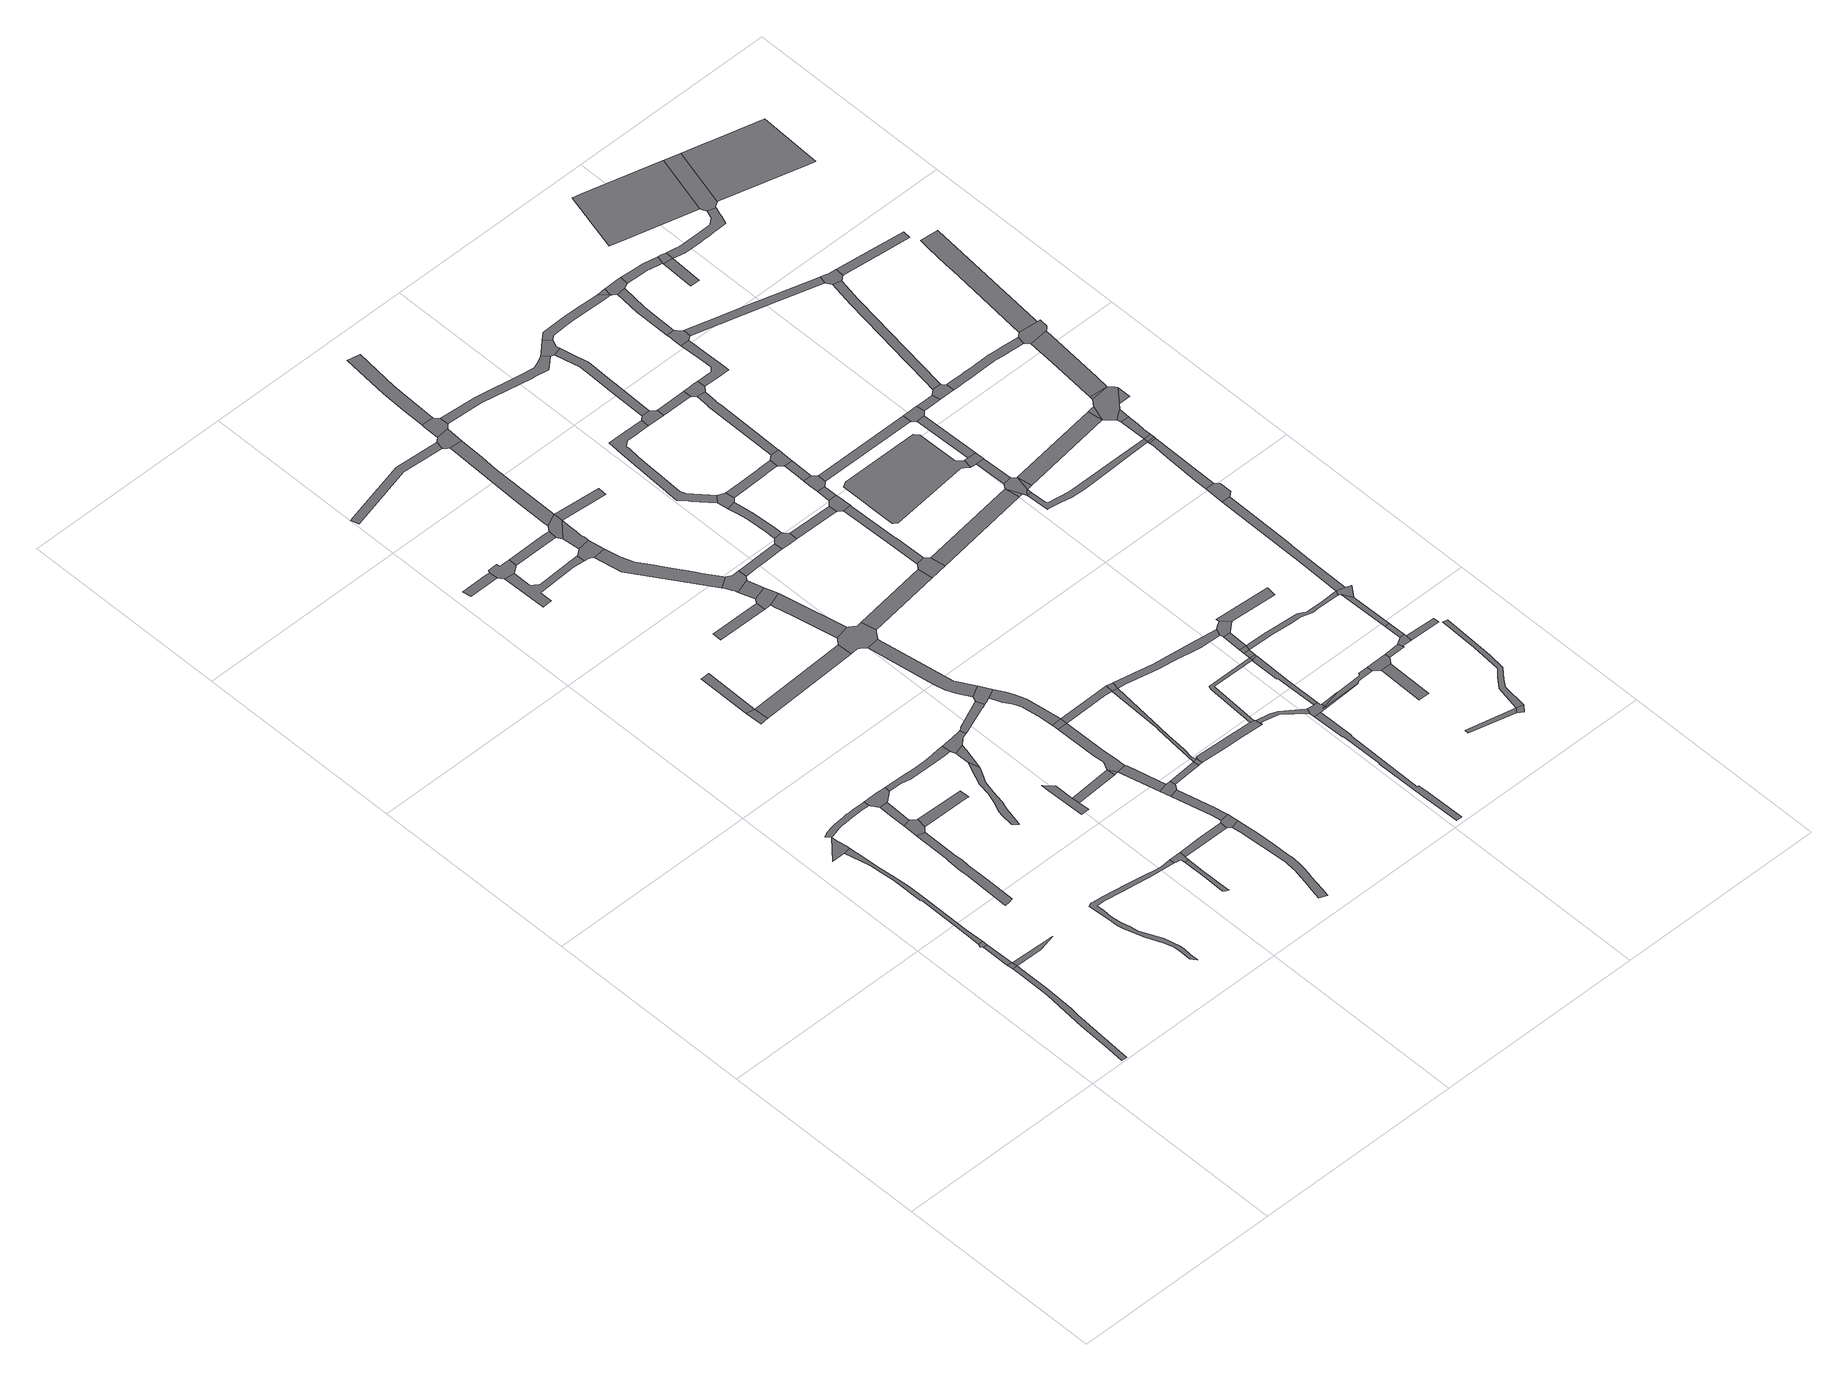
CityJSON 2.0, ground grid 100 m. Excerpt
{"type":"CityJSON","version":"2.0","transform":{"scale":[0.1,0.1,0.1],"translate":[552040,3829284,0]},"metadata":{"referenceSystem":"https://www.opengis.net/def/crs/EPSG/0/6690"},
"CityObjects":{
"road1":{"type":"Road","attributes":{"RoadStructureAttribute.sectionType":"1"},"geometry":[{"type":"MultiSurface","lod":"1","boundaries":[[[0,1,2,3,4,5,6,7,8,9,10,11,12,13]]]}]},
"road2":{"type":"Road","geometry":[{"type":"MultiSurface","lod":"1","boundaries":[[[14,6,5,15]]]}]},
"road3":{"type":"Road","attributes":{"RoadStructureAttribute.sectionType":"1"},"geometry":[{"type":"MultiSurface","lod":"1","boundaries":[[[16,17,18,14,15]]]}]},
"road4":{"type":"Road","geometry":[{"type":"MultiSurface","lod":"1","boundaries":[[[19,20,21,17,16]]]}]},
"road5":{"type":"Road","geometry":[{"type":"MultiSurface","lod":"1","boundaries":[[[22,23,24,15,5]]]}]},
"road6":{"type":"Road","attributes":{"RoadStructureAttribute.sectionType":"1"},"geometry":[{"type":"MultiSurface","lod":"1","boundaries":[[[25,26,27,28,29,30,31,32,33,34,35,36,37,38,39,40,41,20,19]]]}]},
"road7":{"type":"Road","geometry":[{"type":"MultiSurface","lod":"1","boundaries":[[[42,43,44,45,46,33,32]]]}]},
"road8":{"type":"Road","attributes":{"RoadStructureAttribute.sectionType":"1"},"geometry":[{"type":"MultiSurface","lod":"1","boundaries":[[[47,48,49,50,51,52,53,54,55,56,57,58,59,60,61,62,63,64,44,65,66,67,68,69,70,71,72,73,74,75,76,77]]]}]},
"road9":{"type":"Road","attributes":{"RoadStructureAttribute.sectionType":"1"},"geometry":[{"type":"MultiSurface","lod":"1","boundaries":[[[78,79,80,81,82,83,84,85,86,87,88,89,90,91]]]}]},
"road10":{"type":"Road","geometry":[{"type":"MultiSurface","lod":"1","boundaries":[[[92,93,94,95,96,78,91,97,98,99,100]]]}]},
"road11":{"type":"Road","attributes":{"RoadStructureAttribute.sectionType":"1"},"geometry":[{"type":"MultiSurface","lod":"1","boundaries":[[[101,102,103,95,94]]]}]},
"road12":{"type":"Road","geometry":[{"type":"MultiSurface","lod":"1","boundaries":[[[104,105,77,76,106,107,102,101,108,109,110]]]}]},
"road13":{"type":"Road","attributes":{"RoadStructureAttribute.sectionType":"1"},"geometry":[{"type":"MultiSurface","lod":"1","boundaries":[[[111,112,113,114,115,116,117,118,119,120,121,122,123,124,125,126,127,128,129,130,131,132,133,134,135,136,137,138,139,140,141,142,143,144]]]}]},
"road14":{"type":"Road","attributes":{"RoadStructureAttribute.sectionType":"1"},"geometry":[{"type":"MultiSurface","lod":"1","boundaries":[[[145,146,147,148,100,99]]]}]},
"road15":{"type":"Road","geometry":[{"type":"MultiSurface","lod":"1","boundaries":[[[149,150,151,152]]]}]},
"road16":{"type":"Road","attributes":{"RoadStructureAttribute.sectionType":"1"},"geometry":[{"type":"MultiSurface","lod":"1","boundaries":[[[153,154,155,149,152]]]}]},
"road17":{"type":"Road","attributes":{"RoadStructureAttribute.sectionType":"1"},"geometry":[{"type":"MultiSurface","lod":"1","boundaries":[[[156,157,158,159,160,161,162,163,164,165,166,167,110,109,168,169,170,171,172,173]]]}]},
"road18":{"type":"Road","attributes":{"RoadStructureAttribute.sectionType":"1"},"geometry":[{"type":"MultiSurface","lod":"1","boundaries":[[[174,175,176,177,178]]]}]},
"road19":{"type":"Road","attributes":{"RoadStructureAttribute.sectionType":"1"},"geometry":[{"type":"MultiSurface","lod":"1","boundaries":[[[179,180,181,182,183,184,185,186,187,188,189,190,191,192,193,194,195]]]}]},
"road20":{"type":"Road","geometry":[{"type":"MultiSurface","lod":"1","boundaries":[[[196,197,198,199,200,201,202,203]]]}]},
"road21":{"type":"Road","geometry":[{"type":"MultiSurface","lod":"1","boundaries":[[[204,144,143,205,196,203,206]]]}]},
"road22":{"type":"Road","geometry":[{"type":"MultiSurface","lod":"1","boundaries":[[[207,208,209,210,178,177,211,212,213,214]]]}]},
"road23":{"type":"Road","attributes":{"RoadStructureAttribute.sectionType":"1"},"geometry":[{"type":"MultiSurface","lod":"1","boundaries":[[[215,216,217,218,219,220,221,222,223]]]}]},
"road24":{"type":"Road","attributes":{"RoadStructureAttribute.sectionType":"1"},"geometry":[{"type":"MultiSurface","lod":"1","boundaries":[[[224,225,226,227,179,195]]]}]},
"road25":{"type":"Road","attributes":{"RoadStructureAttribute.sectionType":"1"},"geometry":[{"type":"MultiSurface","lod":"1","boundaries":[[[228,152,151,229]]]}]},
"road26":{"type":"Road","geometry":[{"type":"MultiSurface","lod":"1","boundaries":[[[230,231,173,172,226,225,232,233,234]]]}]},
"road27":{"type":"Road","attributes":{"RoadStructureAttribute.sectionType":"1"},"geometry":[{"type":"MultiSurface","lod":"1","boundaries":[[[211,235,236,237,238,239,240,241,242,243,244,245,246,212]]]}]},
"road28":{"type":"Road","attributes":{"RoadStructureAttribute.sectionType":"1"},"geometry":[{"type":"MultiSurface","lod":"1","boundaries":[[[247,204,206,248,249]]]}]},
"road29":{"type":"Road","attributes":{"RoadStructureAttribute.sectionType":"1"},"geometry":[{"type":"MultiSurface","lod":"1","boundaries":[[[250,223,222,251]]]}]},
"road30":{"type":"Road","attributes":{"function":"3","RoadStructureAttribute.sectionType":"1"},"geometry":[{"type":"MultiSurface","lod":"1","boundaries":[[[252,253,254,255,256,257,258,259,260,261,262,263,264,265,266,267,268,269,270,271,272,273,274]]]}]},
"road31":{"type":"Road","attributes":{"RoadStructureAttribute.sectionType":"1"},"geometry":[{"type":"MultiSurface","lod":"1","boundaries":[[[275,276,277,214,213,278,279]]]}]},
"road32":{"type":"Road","attributes":{"RoadStructureAttribute.sectionType":"1"},"geometry":[{"type":"MultiSurface","lod":"1","boundaries":[[[280,281,282,283,284,285,286,287]]]}]},
"road33":{"type":"Road","attributes":{"RoadStructureAttribute.sectionType":"1"},"geometry":[{"type":"MultiSurface","lod":"1","boundaries":[[[288,289,290,291]]]}]},
"road34":{"type":"Road","attributes":{"RoadStructureAttribute.sectionType":"1"},"geometry":[{"type":"MultiSurface","lod":"1","boundaries":[[[292,293,294,295,230,234,296,297,298,299,300]]]}]},
"road35":{"type":"Road","geometry":[{"type":"MultiSurface","lod":"1","boundaries":[[[301,302,303,249,248,263,262]]]}]},
"road36":{"type":"Road","geometry":[{"type":"MultiSurface","lod":"1","boundaries":[[[250,251,304,305]]]}]},
"road37":{"type":"Road","attributes":{"function":"3","RoadStructureAttribute.sectionType":"1"},"geometry":[{"type":"MultiSurface","lod":"1","boundaries":[[[306,307,308,309,310,303,302]]]}]},
"road38":{"type":"Road","geometry":[{"type":"MultiSurface","lod":"1","boundaries":[[[311,312,313,314,315,316,317,243,242,318,319,320,321]]]}]},
"road39":{"type":"Road","geometry":[{"type":"MultiSurface","lod":"1","boundaries":[[[322,323,324,309,308,325]]]}]},
"road40":{"type":"Road","attributes":{"function":"3","RoadStructureAttribute.sectionType":"1"},"geometry":[{"type":"MultiSurface","lod":"1","boundaries":[[[326,327,305,328,329,324,323]]]}]},
"road41":{"type":"Road","attributes":{"RoadStructureAttribute.sectionType":"1"},"geometry":[{"type":"MultiSurface","lod":"1","boundaries":[[[330,331,332,333,334,335,336,313,312]]]}]},
"road42":{"type":"Road","attributes":{"function":"3","RoadStructureAttribute.sectionType":"1"},"geometry":[{"type":"MultiSurface","lod":"1","boundaries":[[[337,338,339,340,341,342,343,250,305,327]]]}]},
"road43":{"type":"Road","geometry":[{"type":"MultiSurface","lod":"1","boundaries":[[[344,345,279,278,336,335]]]}]},
"road44":{"type":"Road","attributes":{"RoadStructureAttribute.sectionType":"1"},"geometry":[{"type":"MultiSurface","lod":"1","boundaries":[[[346,347,348,349,350,351,352,321,320,353,354,355]]]}]},
"road45":{"type":"Road","geometry":[{"type":"MultiSurface","lod":"1","boundaries":[[[356,357,358,292,300,359,360,361]]]}]},
"road46":{"type":"Road","geometry":[{"type":"MultiSurface","lod":"1","boundaries":[[[362,363,341,340]]]}]},
"road47":{"type":"Road","attributes":{"function":"3","RoadStructureAttribute.sectionType":"1"},"geometry":[{"type":"MultiSurface","lod":"1","boundaries":[[[364,365,366,367,368,369,357,356]]]}]},
"road48":{"type":"Road","attributes":{"function":"3","RoadStructureAttribute.sectionType":"1"},"geometry":[{"type":"MultiSurface","lod":"1","boundaries":[[[370,371,372,373,374,375,376,377,361,360,378,379,380,381,382,383,384,385,386,387,363,362]]]}]},
"road49":{"type":"Road","attributes":{"RoadStructureAttribute.sectionType":"1"},"geometry":[{"type":"MultiSurface","lod":"1","boundaries":[[[388,322,325,389]]]}]},
"road50":{"type":"Road","geometry":[{"type":"MultiSurface","lod":"1","boundaries":[[[390,391,392,393,394,395,228,229,396,397,398,399,366,365,400,401,402,403]]]}]},
"road51":{"type":"Road","attributes":{"RoadStructureAttribute.sectionType":"1"},"geometry":[{"type":"MultiSurface","lod":"1","boundaries":[[[404,405,406,407,408,409,410,411,412,413,393,392]]]}]},
"road52":{"type":"Road","geometry":[{"type":"MultiSurface","lod":"1","boundaries":[[[414,415,416,291,290,407,406]]]}]},
"road53":{"type":"Road","attributes":{"RoadStructureAttribute.sectionType":"1"},"geometry":[{"type":"MultiSurface","lod":"1","boundaries":[[[417,418,416,415]]]}]},
"road54":{"type":"Road","geometry":[{"type":"MultiSurface","lod":"1","boundaries":[[[419,355,354,420,421,422,418,417,423,424]]]}]},
"road55":{"type":"Road","attributes":{"RoadStructureAttribute.sectionType":"1"},"geometry":[{"type":"MultiSurface","lod":"1","boundaries":[[[425,426,427,428,345,344,429,430,431]]]}]},
"road56":{"type":"Road","geometry":[{"type":"MultiSurface","lod":"1","boundaries":[[[432,388,389,433]]]}]},
"road57":{"type":"Road","geometry":[{"type":"MultiSurface","lod":"1","boundaries":[[[434,435,344,335]]]}]},
"road58":{"type":"Road","attributes":{"RoadStructureAttribute.sectionType":"1"},"geometry":[{"type":"MultiSurface","lod":"1","boundaries":[[[362,340,436,437,438,439]]]}]},
"road59":{"type":"Road","geometry":[{"type":"MultiSurface","lod":"1","boundaries":[[[440,441,442,287,286,443,425,431]]]}]},
"road60":{"type":"Road","attributes":{"RoadStructureAttribute.sectionType":"1"},"geometry":[{"type":"MultiSurface","lod":"1","boundaries":[[[438,444,445,446,388,432,447,448,449,450,451]]]}]},
"road61":{"type":"Road","attributes":{"RoadStructureAttribute.sectionType":"1"},"geometry":[{"type":"MultiSurface","lod":"1","boundaries":[[[452,453,454,424,423,455,456,457,458]]]}]},
"road62":{"type":"Road","geometry":[{"type":"MultiSurface","lod":"1","boundaries":[[[459,460,441,440,461,462,463]]]}]},
"road63":{"type":"Road","attributes":{"RoadStructureAttribute.sectionType":"1"},"geometry":[{"type":"MultiSurface","lod":"1","boundaries":[[[464,465,466,432,433,467,468,469,470,471,472]]]}]},
"road64":{"type":"Road","attributes":{"function":"3","RoadStructureAttribute.sectionType":"1"},"geometry":[{"type":"MultiSurface","lod":"1","boundaries":[[[473,403,402,474]]]}]},
"road65":{"type":"Road","geometry":[{"type":"MultiSurface","lod":"1","boundaries":[[[439,438,451,475]]]}]},
"road66":{"type":"Road","attributes":{"RoadStructureAttribute.sectionType":"1"},"geometry":[{"type":"MultiSurface","lod":"1","boundaries":[[[476,477,478,459,463,479,480]]]}]},
"road67":{"type":"Road","geometry":[{"type":"MultiSurface","lod":"1","boundaries":[[[481,482,483,484,452,458,485,486,487]]]}]},
"road68":{"type":"Road","attributes":{"RoadStructureAttribute.sectionType":"1"},"geometry":[{"type":"MultiSurface","lod":"1","boundaries":[[[488,489,490,491,492,493,494,495,496,497,498,499,500,483,482]]]}]},
"road69":{"type":"Road","geometry":[{"type":"MultiSurface","lod":"1","boundaries":[[[501,502,496,495,503,504]]]}]},
"road70":{"type":"Road","attributes":{"RoadStructureAttribute.sectionType":"1"},"geometry":[{"type":"MultiSurface","lod":"1","boundaries":[[[505,506,507,508,509,510,511,512,513,514,515,516,517,518,519]]]}]},
"road71":{"type":"Road","attributes":{"RoadStructureAttribute.sectionType":"1"},"geometry":[{"type":"MultiSurface","lod":"1","boundaries":[[[520,521,522,523,524,525,526,527,528,502,501,529,530,531,532,533,534,535,536,537,538,539]]]}]},
"road72":{"type":"Road","attributes":{"RoadStructureAttribute.sectionType":"1"},"geometry":[{"type":"MultiSurface","lod":"1","boundaries":[[[540,541,542,470,469,543,544,545,546,547]]]}]},
"road73":{"type":"Road","attributes":{"RoadStructureAttribute.sectionType":"1"},"geometry":[{"type":"MultiSurface","lod":"1","boundaries":[[[487,486,548,549]]]}]},
"road74":{"type":"Road","attributes":{"RoadStructureAttribute.sectionType":"1"},"geometry":[{"type":"MultiSurface","lod":"1","boundaries":[[[550,551,552,553,554,462,461,555,556,557,558,559,560,561,562]]]}]},
"road75":{"type":"Road","geometry":[{"type":"MultiSurface","lod":"1","boundaries":[[[563,564,565,566,473,474,567,568]]]}]},
"road76":{"type":"Road","attributes":{"RoadStructureAttribute.sectionType":"1"},"geometry":[{"type":"MultiSurface","lod":"1","boundaries":[[[569,570,571,475,451,572,573,574,575,576,577]]]}]},
"road77":{"type":"Road","attributes":{"RoadStructureAttribute.sectionType":"1"},"geometry":[{"type":"MultiSurface","lod":"1","boundaries":[[[578,579,580,472,471,581,582,583,584]]]}]},
"road78":{"type":"Road","attributes":{"RoadStructureAttribute.sectionType":"1"},"geometry":[{"type":"MultiSurface","lod":"1","boundaries":[[[585,586,587,588,589,590,591,592,564,563]]]}]},
"road79":{"type":"Road","attributes":{"RoadStructureAttribute.sectionType":"1"},"geometry":[{"type":"MultiSurface","lod":"1","boundaries":[[[593,594,595,596,597,504,503,598,599,600]]]}]},
"road80":{"type":"Road","geometry":[{"type":"MultiSurface","lod":"1","boundaries":[[[547,546,511,510,601,602,603,604,605,606,607,608]]]}]},
"road81":{"type":"Road","geometry":[{"type":"MultiSurface","lod":"1","boundaries":[[[604,603,602]]]}]},
"road82":{"type":"Road","geometry":[{"type":"MultiSurface","lod":"1","boundaries":[[[609,610,611,612,613,549,548,614,590,589]]]}]},
"road83":{"type":"Road","attributes":{"RoadStructureAttribute.sectionType":"1"},"geometry":[{"type":"MultiSurface","lod":"1","boundaries":[[[615,616,612,611,617,618]]]}]},
"road84":{"type":"Road","attributes":{"RoadStructureAttribute.sectionType":"1"},"geometry":[{"type":"MultiSurface","lod":"1","boundaries":[[[619,620,583,621,622,623,624,608,607]]]}]},
"road85":{"type":"Road","attributes":{"RoadStructureAttribute.sectionType":"1"},"geometry":[{"type":"MultiSurface","lod":"1","boundaries":[[[625,605,604]]]}]},
"road86":{"type":"Road","geometry":[{"type":"MultiSurface","lod":"1","boundaries":[[[626,539,538,627,628,629,630,631]]]}]},
"road87":{"type":"Road","geometry":[{"type":"MultiSurface","lod":"1","boundaries":[[[632,633,634,615,618,635,636,637,638,639]]]}]},
"road88":{"type":"Road","geometry":[{"type":"MultiSurface","lod":"1","boundaries":[[[602,601,640]]]}]},
"road89":{"type":"Road","attributes":{"RoadStructureAttribute.sectionType":"1"},"geometry":[{"type":"MultiSurface","lod":"1","boundaries":[[[641,642,632,639,643]]]}]},
"road90":{"type":"Road","geometry":[{"type":"MultiSurface","lod":"1","boundaries":[[[584,583,620,644]]]}]},
"road91":{"type":"Road","attributes":{"RoadStructureAttribute.sectionType":"1"},"geometry":[{"type":"MultiSurface","lod":"1","boundaries":[[[645,646,584,644,647]]]}]},
"road92":{"type":"Road","geometry":[{"type":"MultiSurface","lod":"1","boundaries":[[[648,593,600,649,641,643,650,651]]]}]},
"road93":{"type":"Road","geometry":[{"type":"MultiSurface","lod":"1","boundaries":[[[652,645,647,653]]]}]},
"road94":{"type":"Road","attributes":{"RoadStructureAttribute.sectionType":"1"},"geometry":[{"type":"MultiSurface","lod":"1","boundaries":[[[654,655,656,657,658,659,660,661,662,663,664,665,666,667,668,669,670,626,631]]]}]},
"road95":{"type":"Road","attributes":{"RoadStructureAttribute.sectionType":"1"},"geometry":[{"type":"MultiSurface","lod":"1","boundaries":[[[671,652,653,672]]]}]},
"road96":{"type":"Road","attributes":{"RoadStructureAttribute.sectionType":"1"},"geometry":[{"type":"MultiSurface","lod":"1","boundaries":[[[673,674,675,676,677,625,604,602,640,678,679]]]}]},
"road97":{"type":"Road","attributes":{"function":"3","RoadStructureAttribute.sectionType":"1"},"geometry":[{"type":"MultiSurface","lod":"1","boundaries":[[[680,568,567,681]]]}]},
"road98":{"type":"Road","attributes":{"RoadStructureAttribute.sectionType":"1"},"geometry":[{"type":"MultiSurface","lod":"1","boundaries":[[[629,628,682,683]]]}]},
"road99":{"type":"Road","geometry":[{"type":"MultiSurface","lod":"1","boundaries":[[[684,685,686,577,576,687,671,672,688,689,690]]]}]},
"road100":{"type":"Road","geometry":[{"type":"MultiSurface","lod":"1","boundaries":[[[691,692,562,561,662,661,693,694,695]]]}]},
"road101":{"type":"Road","attributes":{"RoadStructureAttribute.sectionType":"1"},"geometry":[{"type":"MultiSurface","lod":"1","boundaries":[[[696,697,698,648,651,699,700,701,702,703,704]]]}]},
"road102":{"type":"Road","geometry":[{"type":"MultiSurface","lod":"1","boundaries":[[[705,706,707,708]]]}]},
"road103":{"type":"Road","geometry":[{"type":"MultiSurface","lod":"1","boundaries":[[[709,710,711,712]]]}]},
"road104":{"type":"Road","geometry":[{"type":"MultiSurface","lod":"1","boundaries":[[[713,714,715,683,682,696,704,716,717,718]]]}]},
"road105":{"type":"Road","attributes":{"RoadStructureAttribute.sectionType":"1"},"geometry":[{"type":"MultiSurface","lod":"1","boundaries":[[[719,720,721,722,723,724,725,726,727,728,729,730,731]]]}]},
"road106":{"type":"Road","geometry":[{"type":"MultiSurface","lod":"1","boundaries":[[[732,673,679,709,712,733]]]}]},
"road107":{"type":"Road","attributes":{"RoadStructureAttribute.sectionType":"1"},"geometry":[{"type":"MultiSurface","lod":"1","boundaries":[[[734,735,736,737,738,684,690]]]}]},
"road108":{"type":"Road","attributes":{"RoadStructureAttribute.sectionType":"1"},"geometry":[{"type":"MultiSurface","lod":"1","boundaries":[[[637,636,739,740]]]}]},
"road109":{"type":"Road","attributes":{"RoadStructureAttribute.sectionType":"1"},"geometry":[{"type":"MultiSurface","lod":"1","boundaries":[[[741,742,743,744,745,746,747,653,647,748,749,750,751,752,753,754]]]}]},
"road110":{"type":"Road","geometry":[{"type":"MultiSurface","lod":"1","boundaries":[[[708,707,755,756]]]}]},
"road111":{"type":"Road","attributes":{"RoadStructureAttribute.sectionType":"1"},"geometry":[{"type":"MultiSurface","lod":"1","boundaries":[[[757,758,759,760,691,695,761,762,763,764,765,766,767]]]}]},
"road112":{"type":"Road","attributes":{"RoadStructureAttribute.sectionType":"1"},"geometry":[{"type":"MultiSurface","lod":"1","boundaries":[[[768,732,733,769]]]}]},
"road113":{"type":"Road","attributes":{"RoadStructureAttribute.sectionType":"1"},"geometry":[{"type":"MultiSurface","lod":"1","boundaries":[[[770,771,772,773,774,775,776,777,778,779,780,718,717]]]}]},
"road114":{"type":"Road","attributes":{"function":"3","RoadStructureAttribute.sectionType":"1"},"geometry":[{"type":"MultiSurface","lod":"1","boundaries":[[[680,681,781]]]}]},
"road115":{"type":"Road","attributes":{"RoadStructureAttribute.sectionType":"1"},"geometry":[{"type":"MultiSurface","lod":"1","boundaries":[[[782,783,784]]]}]},
"road116":{"type":"Road","geometry":[{"type":"MultiSurface","lod":"1","boundaries":[[[785,786,680,781,783,782,787]]]}]},
"road117":{"type":"Road","geometry":[{"type":"MultiSurface","lod":"1","boundaries":[[[788,789,768,769,790,791,792]]]}]},
"road118":{"type":"Road","attributes":{"RoadStructureAttribute.sectionType":"1"},"geometry":[{"type":"MultiSurface","lod":"1","boundaries":[[[793,794,786,785,795]]]}]},
"road119":{"type":"Road","attributes":{"function":"3","RoadStructureAttribute.sectionType":"1"},"geometry":[{"type":"MultiSurface","lod":"1","boundaries":[[[787,782,796,797]]]}]},
"road120":{"type":"Road","geometry":[{"type":"MultiSurface","lod":"1","boundaries":[[[731,730,798,793,795,799,800,801]]]}]},
"road121":{"type":"Road","attributes":{"RoadStructureAttribute.sectionType":"1"},"geometry":[{"type":"MultiSurface","lod":"1","boundaries":[[[802,803,789,788]]]}]},
"road122":{"type":"Road","geometry":[{"type":"MultiSurface","lod":"1","boundaries":[[[804,805,806,807,808,809,810,777,776,811,812,813]]]}]},
"road123":{"type":"Road","attributes":{"RoadStructureAttribute.sectionType":"1"},"geometry":[{"type":"MultiSurface","lod":"1","boundaries":[[[814,815,816,817,818,708,756,819,820,821,822,823]]]}]},
"road124":{"type":"Road","attributes":{"RoadStructureAttribute.sectionType":"1"},"geometry":[{"type":"MultiSurface","lod":"1","boundaries":[[[824,825,801,800]]]}]},
"road125":{"type":"Road","attributes":{"RoadStructureAttribute.sectionType":"1"},"geometry":[{"type":"MultiSurface","lod":"1","boundaries":[[[826,803,802,827]]]}]},
"road126":{"type":"Road","attributes":{"RoadStructureAttribute.sectionType":"1"},"geometry":[{"type":"MultiSurface","lod":"1","boundaries":[[[828,829,830,831,832,833,807,806]]]}]},
"road127":{"type":"Road","attributes":{"RoadStructureAttribute.sectionType":"1"},"geometry":[{"type":"MultiSurface","lod":"1","boundaries":[[[834,767,766]]]}]},
"road128":{"type":"Road","attributes":{"RoadStructureAttribute.sectionType":"1"},"geometry":[{"type":"MultiSurface","lod":"1","boundaries":[[[792,791,835,836]]]}]},
"road129":{"type":"Road","geometry":[{"type":"MultiSurface","lod":"1","boundaries":[[[766,765,837,838]]]}]},
"road130":{"type":"Road","geometry":[{"type":"MultiSurface","lod":"1","boundaries":[[[754,753,826,827,839,840]]]}]},
"road131":{"type":"Road","geometry":[{"type":"MultiSurface","lod":"1","boundaries":[[[841,842,740,739,825,824,843,844]]]}]},
"road132":{"type":"Road","geometry":[{"type":"MultiSurface","lod":"1","boundaries":[[[845,846,834,766,838,831,830,847,848]]]}]},
"road133":{"type":"Road","attributes":{"RoadStructureAttribute.sectionType":"1"},"geometry":[{"type":"MultiSurface","lod":"1","boundaries":[[[849,850,851,852,853,784,783,854,855,856,857,858,859,860,861,862,863]]]}]},
"road134":{"type":"Road","attributes":{"RoadStructureAttribute.sectionType":"1"},"geometry":[{"type":"MultiSurface","lod":"1","boundaries":[[[844,843,864,865,866,867]]]}]},
"road135":{"type":"Road","attributes":{"RoadStructureAttribute.sectionType":"1"},"geometry":[{"type":"MultiSurface","lod":"1","boundaries":[[[868,869,870,754,840,871,872,873,874,875]]]}]},
"road136":{"type":"Road","attributes":{"function":"3","RoadStructureAttribute.sectionType":"1"},"geometry":[{"type":"MultiSurface","lod":"1","boundaries":[[[876,787,797,877,878]]]}]},
"road137":{"type":"Road","attributes":{"RoadStructureAttribute.sectionType":"1"},"geometry":[{"type":"MultiSurface","lod":"1","boundaries":[[[879,880,881,848,847,882,883,884,885,886,887,888]]]}]},
"road138":{"type":"Road","geometry":[{"type":"MultiSurface","lod":"1","boundaries":[[[889,890,891,892,867,866,893,894,895,896]]]}]},
"road139":{"type":"Road","attributes":{"RoadStructureAttribute.sectionType":"1"},"geometry":[{"type":"MultiSurface","lod":"1","boundaries":[[[897,898,899,900,813,812,901,902,903,904,905,906,907,908]]]}]},
"road140":{"type":"Road","geometry":[{"type":"MultiSurface","lod":"1","boundaries":[[[909,910,911,912,913]]]}]},
"road141":{"type":"Road","geometry":[{"type":"MultiSurface","lod":"1","boundaries":[[[914,868,875,915,916,917,918]]]}]},
"road142":{"type":"Road","geometry":[{"type":"MultiSurface","lod":"1","boundaries":[[[919,888,887,909,913,920]]]}]},
"road143":{"type":"Road","attributes":{"RoadStructureAttribute.sectionType":"1"},"geometry":[{"type":"MultiSurface","lod":"1","boundaries":[[[921,922,923,924,925,914,918]]]}]},
"road144":{"type":"Road","attributes":{"RoadStructureAttribute.sectionType":"1"},"geometry":[{"type":"MultiSurface","lod":"1","boundaries":[[[926,927,928,929,930,931,889,896,932,933,934,935,936]]]}]},
"road145":{"type":"Road","attributes":{"RoadStructureAttribute.sectionType":"1"},"geometry":[{"type":"MultiSurface","lod":"1","boundaries":[[[862,922,921,937]]]}]},
"road146":{"type":"Road","attributes":{"RoadStructureAttribute.sectionType":"1"}},
"road147":{"type":"Road","geometry":[{"type":"MultiSurface","lod":"1","boundaries":[[[863,862,937,938]]]}]},
"road148":{"type":"Road","attributes":{"function":"3","RoadStructureAttribute.sectionType":"1"},"geometry":[{"type":"MultiSurface","lod":"1","boundaries":[[[939,940,876,878]]]}]},
"road149":{"type":"Road","attributes":{"RoadStructureAttribute.sectionType":"1"},"geometry":[{"type":"MultiSurface","lod":"1","boundaries":[[[941,942,863,938,943,944,945]]]}]},
"road150":{"type":"Road","attributes":{"RoadStructureAttribute.sectionType":"1"},"geometry":[{"type":"MultiSurface","lod":"1","boundaries":[[[946,947,948,949,950,951,952,953,954,955,956,957,958,959,960,961,962,963,964,895,894,965,966,967,968,969,970,971,972,973,974,975,976,977,978,979,980]]]}]},
"road151":{"type":"Road","attributes":{"RoadStructureAttribute.sectionType":"1"},"geometry":[{"type":"MultiSurface","lod":"1","boundaries":[[[981,982,941,945]]]}]},
"road152":{"type":"Road","attributes":{"RoadStructureAttribute.sectionType":"1"},"geometry":[{"type":"MultiSurface","lod":"1","boundaries":[[[983,984,985,986,987,988,989,990,991,992,993,994,995,920,913,996,997,998,999,1000,1001,1002,1003,1004,1005,1006]]]}]},
"road153":{"type":"Road","geometry":[{"type":"MultiSurface","lod":"1","boundaries":[[[1007,1008,1009,1010,1011,939,878,1012,982,981,1013,1014]]]}]},
"road154":{"type":"Road","attributes":{"function":"3","RoadStructureAttribute.sectionType":"1"},"geometry":[{"type":"MultiSurface","lod":"1","boundaries":[[[1015,1016,1017,1018,1019,1020]]]}]},
"road155":{"type":"Road","attributes":{"function":"3","RoadStructureAttribute.sectionType":"1"},"geometry":[{"type":"MultiSurface","lod":"1","boundaries":[[[1021,1010,1009]]]}]},
"road156":{"type":"Road","attributes":{"RoadStructureAttribute.sectionType":"1"},"geometry":[{"type":"MultiSurface","lod":"1","boundaries":[[[1014,1013,1022]]]}]},
"road157":{"type":"Road","geometry":[{"type":"MultiSurface","lod":"1","boundaries":[[[1023,1024,908,907,926,936,1025,1026]]]}]},
"road158":{"type":"Road","attributes":{"function":"3","RoadStructureAttribute.sectionType":"1"},"geometry":[{"type":"MultiSurface","lod":"1","boundaries":[[[1027,1028,1029,1030,1031,1032,1033,1021,1009]]]}]},
"road159":{"type":"Road","geometry":[{"type":"MultiSurface","lod":"1","boundaries":[[[1034,1035,980,979,1029,1028,1036,1037,1038,1039,1040]]]}]},
"road160":{"type":"Road","geometry":[{"type":"MultiSurface","lod":"1","boundaries":[[[1020,1019,1041,983,1006,1042,1043,1044]]]}]},
"road161":{"type":"Road","attributes":{"RoadStructureAttribute.sectionType":"1"},"geometry":[{"type":"MultiSurface","lod":"1","boundaries":[[[1045,1026,1025,1046,1047,1048,1049]]]}]},
"road162":{"type":"Road","attributes":{"function":"3","RoadStructureAttribute.sectionType":"1"},"geometry":[{"type":"MultiSurface","lod":"1","boundaries":[[[1050,1051,1052,1053,1054,1034,1040,1055,1056,1057]]]}]},
"road163":{"type":"Road","attributes":{"function":"3","RoadStructureAttribute.sectionType":"1"},"geometry":[{"type":"MultiSurface","lod":"1","boundaries":[[[1058,1059,1044,1043,1060,1061,1062,1063,1064]]]}]}
},
"vertices":[
[205,123,0],[218,311,0],[223,353,0],[229,503,0],[228,593,0],[230,668,0],[206,667,0],[208,611,0],[204,468,0],[195,358,0],[186,258,0],[178,113,0],[171,11,0],[198,9,0],
[204,701,0],[227,693,0],
[223,834,0],[203,833,0],[203,788,0],
[222,859,0],[200,858,0],[195,843,0],
[360,665,0],[442,686,0],[372,687,0],
[219,948,0],[220,1108,0],[219,1193,0],[219,1281,0],[213,1368,0],[204,1440,0],[199,1515,0],[194,1588,0],[161,1583,0],[187,1465,0],[192,1400,0],[198,1345,0],[199,1193,0],[199,1190,0],[204,1183,0],[203,1056,0],[202,921,0],
[193,1603,0],[185,1654,0],[183,1680,0],[96,1584,0],[161,1585,0],
[399,1731,0],[371,1731,0],[350,1731,0],[326,1730,0],[311,1730,0],[293,1728,0],[276,1727,0],[259,1725,0],[244,1723,0],[222,1720,0],[210,1718,0],[199,1716,0],[194,1714,0],[189,1713,0],[183,1710,0],[179,1708,0],[173,1705,0],[166,1700,0],[188,1682,0],[207,1687,0],[224,1692,0],[241,1696,0],[258,1698,0],[278,1700,0],[302,1701,0],[339,1703,0],[359,1703,0],[377,1704,0],[400,1704,0],[410,1704,0],[410,1731,0],
[433,1453,0],[431,1283,0],[430,1267,0],[427,1195,0],[427,1163,0],[424,940,0],[424,935,0],[446,939,0],[467,943,0],[470,1086,0],[469,1196,0],[471,1233,0],[469,1267,0],[469,1444,0],
[476,1530,0],[473,1532,0],[470,1534,0],[434,1525,0],[434,1485,0],[476,1452,0],[479,1455,0],[489,1466,0],[498,1515,0],
[474,1666,0],[435,1665,0],[433,1595,0],
[500,1730,0],[491,1730,0],[414,1697,0],[421,1684,0],[506,1691,0],[521,1702,0],[525,1730,0],
[1014,659,0],[982,663,0],[944,670,0],[852,685,0],[732,703,0],[689,708,0],[677,710,0],[659,703,0],[665,600,0],[668,550,0],[673,523,0],[702,431,0],[738,348,0],[748,311,0],[751,279,0],[749,219,0],[767,194,0],[766,236,0],[771,276,0],[771,294,0],[760,336,0],[752,371,0],[706,473,0],[699,511,0],[688,553,0],[683,605,0],[685,645,0],[684,683,0],[722,681,0],[817,667,0],[870,660,0],[940,650,0],[1065,637,0],[1064,660,0],
[726,1462,0],[727,1462,0],[727,1485,0],[726,1509,0],
[406,2401,0],[410,2320,0],[449,2322,0],[446,2393,0],
[449,2660,0],[425,2660,0],[409,2660,0],
[815,1730,0],[760,1724,0],[749,1723,0],[745,1723,0],[735,1723,0],[724,1723,0],[714,1722,0],[703,1722,0],[654,1724,0],[628,1726,0],[612,1726,0],[557,1728,0],[586,1701,0],[632,1691,0],[762,1688,0],[817,1690,0],[846,1691,0],[842,1733,0],
[185,3658,0],[54,3658,0],[62,3616,0],[205,3617,0],[204,3657,0],
[855,1597,0],[823,1522,0],[806,1479,0],[797,1421,0],[780,1371,0],[758,1318,0],[753,1296,0],[746,1236,0],[758,1226,0],[769,1216,0],[771,1223,0],[791,1309,0],[805,1351,0],[817,1414,0],[831,1474,0],[844,1497,0],[871,1547,0],
[1100,610,0],[1099,487,0],[1097,395,0],[1108,387,0],[1120,380,0],[1120,387,0],[1118,527,0],[1119,609,0],
[1122,662,0],[1097,629,0],[1120,630,0],
[272,3655,0],[257,3655,0],[256,3672,0],[210,3670,0],[223,3593,0],[271,3588,0],[307,3615,0],[307,3655,0],
[1017,1264,0],[1002,1280,0],[978,1305,0],[979,1269,0],[984,1081,0],[1003,1082,0],[1023,1083,0],[1020,1133,0],[1018,1171,0],
[896,1652,0],[903,1681,0],[856,1665,0],[855,1652,0],
[927,2415,0],[931,2344,0],
[950,1744,0],[903,1739,0],[928,1704,0],[933,1708,0],[959,1716,0],
[228,3376,0],[228,3375,0],[250,3377,0],[273,3378,0],[272,3438,0],[291,3439,0],[462,3447,0],[519,3443,0],[518,3483,0],[302,3473,0],[301,3474,0],[269,3498,0],
[1239,666,0],[1349,629,0],[1349,665,0],
[1225,1185,0],[1228,1146,0],
[1391,128,0],[1406,205,0],[1411,227,0],[1416,257,0],[1422,294,0],[1424,321,0],[1424,337,0],[1423,354,0],[1420,439,0],[1416,518,0],[1407,626,0],[1366,616,0],[1371,577,0],[1388,342,0],[1387,330,0],[1384,286,0],[1384,280,0],[1370,205,0],[1365,184,0],[1358,153,0],[1352,125,0],[1348,102,0],[1383,88,0],
[526,3656,0],[500,3656,0],[481,3656,0],[525,3614,0],[530,3656,0],
[333,4326,0],[91,4268,0],[4,4247,0],[14,4208,0],[101,4229,0],[338,4288,0],[537,4275,0],[544,4313,0],
[612,2803,0],[610,2759,0],[851,2757,0],[851,2803,0],
[1107,1815,0],[1099,1812,0],[965,1755,0],[967,1752,0],[968,1719,0],[1097,1769,0],[1104,1771,0],[1107,1772,0],[1121,1778,0],
[1403,666,0],[1402,677,0],[1360,673,0],
[1239,1147,0],[1250,1147,0],
[1400,690,0],[1390,744,0],[1349,916,0],[1308,906,0],[1354,718,0],
[611,3494,0],[609,3511,0],[549,3505,0],[540,3497,0],[525,3485,0],[522,3483,0],[520,3483,0],[540,3441,0],[548,3436,0],[560,3429,0],[620,3436,0],
[1362,968,0],[1339,966,0],[1296,955,0],[1364,940,0],
[1296,1145,0],[1293,1154,0],[1251,1137,0],[1254,1123,0],
[607,3537,0],[606,3548,0],[605,3556,0],[606,3580,0],[607,3616,0],[608,3663,0],[542,3587,0],
[1291,1171,0],[1290,1196,0],[1287,1281,0],[1285,1479,0],[1238,1478,0],[1241,1272,0],[1245,1226,0],
[609,3708,0],[548,3680,0],
[808,3071,0],[792,3096,0],[725,3200,0],[701,3237,0],[657,3303,0],[654,3307,0],[636,3359,0],[585,3297,0],[810,2959,0],[860,2992,0],
[1170,1870,0],[1118,1840,0],[1113,1829,0],[1133,1782,0],[1157,1792,0],[1201,1816,0],
[1284,1512,0],[1237,1510,0],
[1119,1957,0],[1061,2328,0],[1001,2321,0],[1052,1997,0],[1063,1945,0],[1084,1900,0],
[1284,1515,0],[1278,1569,0],[1272,1611,0],[1260,1686,0],[1243,1739,0],[1234,1757,0],[1230,1766,0],[1228,1771,0],[1179,1743,0],[1181,1738,0],[1204,1705,0],[1216,1678,0],[1218,1672,0],[1219,1666,0],[1221,1654,0],[1228,1609,0],[1231,1585,0],[1235,1546,0],
[1501,978,0],[1503,951,0],
[1055,2437,0],[1025,2455,0],[1019,2459,0],[952,2445,0],[947,2439,0],[931,2420,0],[945,2345,0],[970,2347,0],[976,2342,0],[990,2331,0],[1069,2339,0],[1085,2360,0],[1093,2369,0],[1077,2440,0],
[961,2732,0],[957,2751,0],[950,2780,0],[884,2757,0],[890,2731,0],[894,2715,0],[900,2687,0],[906,2657,0],[915,2614,0],[926,2562,0],
[944,2801,0],[932,2842,0],[865,2822,0],
[909,2918,0],[840,2895,0],
[888,2979,0],[817,2948,0],[830,2921,0],[836,2909,0],[923,2937,0],[923,2979,0],
[561,4254,0],[552,3972,0],[549,3864,0],[547,3696,0],[612,4052,0],[617,4130,0],[621,4251,0],
[1522,980,0],[1525,952,0],
[829,3644,0],[833,3688,0],
[1504,1482,0],[1508,1482,0],[1536,1478,0],[1538,1515,0],
[625,4336,0],[565,4330,0],[553,4320,0],[551,4262,0],
[1526,1209,0],[1524,1206,0],[1515,1119,0],[1513,1001,0],[1523,1056,0],[1529,1151,0],[1534,1206,0],[1562,1475,0],
[1126,2985,0],[1037,2982,0],[953,2980,0],[992,2940,0],[1032,2942,0],[1069,2943,0],[1129,2944,0],
[567,4421,0],[566,4407,0],[645,4356,0],[644,4397,0],[625,4420,0],
[1705,982,0],[1528,990,0],[1528,981,0],[1664,944,0],[1736,942,0],[1839,936,0],[1834,969,0],[1829,971,0],[1812,977,0],
[1440,2488,0],[1449,2418,0],
[1568,1509,0],
[597,4881,0],[574,4652,0],[570,4530,0],[634,4652,0],[657,4868,0],
[1191,3004,0],[1188,3008,0],[1148,3007,0],[1146,3005,0],[1166,2944,0],[1209,2944,0],[1210,2985,0],
[1187,3042,0],[1187,3053,0],[1186,3074,0],[1185,3103,0],[1182,3143,0],[1181,3158,0],[1173,3218,0],[1167,3257,0],[1127,3250,0],[1133,3211,0],[1142,3158,0],[1145,3098,0],[1147,3054,0],
[1145,3332,0],[1118,3301,0],[1185,3277,0],[1178,3319,0],
[2056,212,0],[2055,263,0],[2048,264,0],[2050,646,0],[2054,646,0],[2051,820,0],[2018,820,0],[2022,665,0],[2025,665,0],[2028,459,0],[2024,459,0],[2028,211,0],[2030,125,0],[2032,24,0],[2060,24,0],
[1117,3834,0],[1035,3835,0],[1029,3759,0],[1025,3701,0],[1015,3506,0],[1011,3426,0],[1015,3421,0],[1042,3390,0],[1050,3380,0],[1080,3406,0],[1062,3427,0],[1052,3452,0],[1055,3506,0],[1064,3701,0],[1070,3759,0],[1071,3775,0],[1094,3794,0],[1118,3794,0],[1209,3794,0],[1211,3833,0],
[1935,943,0],[1901,957,0],[1842,966,0],[1840,946,0],[1858,944,0],[1926,929,0],[2017,847,0],[2026,871,0],
[1427,2940,0],[1425,2981,0],
[1154,4357,0],[1141,4350,0],[1105,4335,0],[1056,4342,0],[823,4384,0],[819,4344,0],[1062,4300,0],[1063,4300,0],[1136,4286,0],[1153,4302,0],[1189,4333,0],[1193,4336,0],[1165,4363,0],
[1499,2518,0],[1459,2514,0],[1459,2513,0],[1458,2509,0],[1531,2429,0],[1521,2500,0],
[1971,1445,0],[1940,1448,0],[1756,1471,0],[1601,1470,0],[1753,1437,0],[1816,1430,0],[1956,1405,0],[2054,1401,0],[2067,1433,0],
[1831,1229,0],[1826,1212,0],[1824,1209,0],[1844,1209,0],[1846,1217,0],[2054,1213,0],[2054,1228,0],
[1495,2670,0],[1495,2679,0],[1493,2737,0],[1488,2924,0],[1488,2925,0],[1449,2923,0],[1454,2737,0],[1455,2678,0],
[1429,3323,0],[1366,3322,0],[1358,3321,0],[1306,3320,0],[1252,3319,0],[1359,3281,0],[1366,3282,0],[1428,3283,0],
[2088,822,0],[2087,830,0],[2062,830,0],[2087,835,0],[2086,850,0],[2080,858,0],[2080,869,0],[2061,869,0],
[1487,2961,0],[1487,2967,0],[1486,3004,0],[1446,3003,0],[1427,2983,0],[1428,2940,0],
[1447,3070,0],[1446,3009,0],[1486,3019,0],[1484,3070,0],
[2078,1037,0],[2082,1217,0],[2054,1210,0],[2051,1209,0],[2052,1073,0],[2056,1072,0],
[2174,853,0],
[1230,3850,0],[1251,3793,0],[1294,3793,0],[1294,3831,0],[1293,3832,0],[1269,3849,0],
[1447,3150,0],[1447,3147,0],[1447,3110,0],[1505,3088,0],[1506,3088,0],[1508,3130,0],[1506,3132,0],[1488,3150,0],
[2265,831,0],
[1449,3261,0],[1448,3210,0],[1490,3261,0],
[2082,1227,0],
[2055,1262,0],[2054,1232,0],[2083,1261,0],
[1451,3342,0],[1429,3281,0],[1491,3301,0],[1491,3340,0],
[2056,1288,0],[2090,1287,0],
[1271,3911,0],[1274,4029,0],[1275,4083,0],[1279,4209,0],[1277,4217,0],[1261,4287,0],[1260,4293,0],[1250,4339,0],[1211,4330,0],[1221,4286,0],[1221,4284,0],[1222,4282,0],[1238,4213,0],[1238,4210,0],[1237,4182,0],[1235,4084,0],[1234,4021,0],
[2059,1383,0],[2093,1382,0],
[2353,868,0],[2307,867,0],[2307,863,0],[2295,857,0],[2176,853,0],[2280,839,0],[2354,841,0],
[1992,2564,0],[2002,2493,0],
[1442,3793,0],[1442,3832,0],
[2104,1456,0],[2078,1439,0],[2069,1433,0],[2060,1395,0],[2096,1385,0],[2099,1387,0],[2141,1423,0],
[1230,4421,0],[1181,4377,0],[1245,4360,0],[1250,4372,0],[1258,4391,0],
[1461,3773,0],[1456,3706,0],[1456,3705,0],[1491,3342,0],[1494,3468,0],[1496,3668,0],[1496,3704,0],[1496,3705,0],[1500,3769,0],
[2397,352,0],[2397,335,0],[2609,281,0],[2627,300,0],
[2385,818,0],[2381,598,0],[2431,597,0],[2435,817,0],
[1502,3833,0],[1486,3833,0],[1484,3833,0],[1503,3772,0],[1520,3792,0],[1520,3832,0],
[1956,2812,0],[1951,3010,0],[1936,3030,0],[1564,3031,0],[1539,3018,0],[1539,2741,0],[1543,2738,0],[1559,2726,0],[1679,2739,0],[1944,2767,0],[1964,2755,0],[1976,2743,0],[1983,2788,0],
[2455,871,0],[2456,844,0],
[2363,1406,0],[2366,1430,0],[2369,1454,0],[2368,1454,0],[2104,1472,0],
[1977,3089,0],[1977,3130,0],
[2471,1250,0],[2391,1252,0],[2361,1269,0],[2345,1272,0],[2223,1281,0],[2198,1283,0],[2105,1287,0],[2211,1258,0],[2303,1251,0],[2353,1249,0],[2406,1232,0],[2436,1233,0],[2541,1231,0],[2554,1254,0],
[2635,263,0],[2659,290,0],
[1480,4450,0],[1396,4453,0],[1353,4452,0],[1262,4449,0],[1278,4409,0],[1354,4412,0],[1404,4414,0],[1562,4408,0],[1596,4410,0],[1596,4411,0],[1562,4446,0],
[2528,874,0],[2538,847,0],
[1593,3792,0],[1651,3792,0],[1651,3805,0],[1651,3806,0],[1651,3851,0],[1650,3921,0],[1649,4017,0],[1607,4016,0],[1610,3920,0],[1611,3851,0],[1593,3832,0],
[2024,2496,0],
[2053,2500,0],[2031,2478,0],[2054,2479,0],
[2050,2591,0],[2009,2587,0],[2070,2576,0],
[2584,896,0],[2562,896,0],[2536,854,0],[2583,853,0],[2584,884,0],
[2005,2739,0],[2005,2738,0],[2045,2740,0],
[2058,2501,0],[2080,2504,0],
[1982,2742,0],[2045,2743,0],[2044,2787,0],[2003,2786,0],
[2582,980,0],[2560,979,0],
[1663,4072,0],[1648,4091,0],[1643,4097,0],[1606,4096,0],[1606,4074,0],[1606,4064,0],[1606,4049,0],[1668,4031,0],[1669,4031,0],[1671,4070,0],
[2741,839,0],[2736,651,0],[2724,505,0],[2690,471,0],[2653,422,0],[2674,411,0],[2699,445,0],[2741,494,0],[2751,578,0],[2762,832,0],
[2036,3073,0],[1995,3070,0],
[2554,1225,0],[2580,1179,0],
[1646,4222,0],[1647,4271,0],[1661,4395,0],[1619,4392,0],[1606,4267,0],[1606,4222,0],
[1602,4448,0],
[2729,849,0],[2728,876,0],
[1598,4409,0],[1601,4406,0],
[2618,1231,0],[2592,1242,0],
[2049,3130,0],[2015,3130,0],[2055,3091,0],[2050,3130,0],
[1675,4451,0],[1618,4448,0],[1687,4410,0],[1690,4450,0],
[2440,2377,0],[2327,2376,0],[2167,2375,0],[2067,2391,0],[2057,2399,0],[2034,2431,0],[2037,2368,0],[2039,2368,0],[2100,2357,0],[2150,2347,0],[2220,2343,0],[2335,2346,0],[2452,2350,0],[2577,2356,0],[2577,2376,0],
[2058,3091,0],[2071,3091,0],[2143,3092,0],[2136,3130,0],
[2565,1915,0],[2560,1534,0],[2559,1471,0],[2595,1432,0],[2599,1554,0],[2600,1577,0],[2602,1786,0],[2604,1914,0],
[2520,2636,0],[2529,2566,0],[2530,2565,0],
[1814,4441,0],[1805,4442,0],[1755,4446,0],[1753,4406,0],[1755,4406,0],[1801,4403,0],[1804,4402,0],[1858,4391,0],[1865,4389,0],[1874,4429,0],
[2161,3153,0],[2161,3150,0],[2147,3139,0],[2141,3135,0],[2172,3092,0],[2217,3092,0],[2217,3131,0],[2201,3150,0],
[2258,3903,0],[1990,3979,0],[1989,3980,0],[1820,4027,0],[1799,3994,0],[1801,3993,0],[1833,3985,0],[2047,3924,0],[2048,3924,0],[2248,3867,0],[2253,3866,0],[2262,3902,0],
[1865,4385,0],[1859,4224,0],[1880,4223,0],[1904,4222,0],[1910,4380,0],
[2566,2009,0],[2615,1923,0],[2626,1932,0],[2627,1992,0],[2609,2009,0],
[1890,4426,0],[1914,4421,0],
[2613,2345,0],[2578,2343,0],[2579,2325,0],[2574,2222,0],[2567,2069,0],
[2269,3838,0],[2246,3713,0],[2215,3509,0],[2189,3340,0],[2166,3188,0],[2163,3168,0],[2203,3162,0],[2238,3391,0],[2284,3691,0],[2287,3713,0],[2308,3827,0],
[2613,2356,0],
[2613,2376,0],
[2555,2641,0],[2542,2639,0],
[2576,2505,0],[2578,2390,0],[2613,2415,0],[2617,2452,0],[2617,2504,0],
[2570,3122,0],[2535,3125,0],[2509,3127,0],[2500,3128,0],[2494,3129,0],[2454,3132,0],[2453,3132,0],[2432,3133,0],[2412,3133,0],[2398,3132,0],[2383,3132,0],[2366,3132,0],[2350,3132,0],[2333,3132,0],[2326,3132,0],[2325,3132,0],[2320,3132,0],[2304,3132,0],[2227,3132,0],[2248,3092,0],[2272,3092,0],[2301,3092,0],[2305,3092,0],[2306,3092,0],[2339,3093,0],[2381,3093,0],[2439,3093,0],[2456,3092,0],[2494,3088,0],[2508,3087,0],[2510,3087,0],[2518,3087,0],[2560,3083,0],[2595,3081,0],[2600,3120,0],
[2618,2558,0],[2572,2524,0],
[2188,4471,0],[2176,4439,0],[2173,4432,0],[2146,4410,0],[2144,4410,0],[2139,4409,0],[2119,4409,0],[2100,4408,0],[2088,4408,0],[2079,4408,0],[2050,4408,0],[1975,4408,0],[1950,4413,0],[1968,4368,0],[2055,4368,0],[2079,4368,0],[2081,4368,0],[2094,4368,0],[2129,4369,0],[2148,4370,0],[2195,4371,0],[2209,4410,0],[2214,4425,0],[2226,4459,0],
[2692,2656,0],[2689,2659,0],[2669,2681,0],[2580,2671,0],[2569,2658,0],[2564,2532,0],[2639,2582,0],[2697,2651,0],
[1892,4884,0],[1853,4894,0],[1777,4605,0],[1816,4594,0],[2176,4500,0],[2252,4789,0],
[2581,2689,0],
[2697,2582,0],
[2298,3892,0],[2288,3895,0],[2333,3846,0],[2338,3887,0],
[2675,2749,0],[2705,3067,0],[2613,3059,0],[2602,2928,0],[2593,2820,0],[2587,2755,0],[2586,2748,0],
[2623,3137,0],[2603,3120,0],[2716,3077,0],[2722,3082,0],[2725,3085,0],[2729,3127,0],[2714,3128,0],
[2187,4473,0],[2227,4464,0],[2252,4479,0],[2329,4769,0],
[2510,3866,0],[2506,3827,0],[2509,3826,0],[2667,3809,0],[2670,3847,0],
[2686,3767,0],[2681,3717,0],[2669,3601,0],[2665,3559,0],[2661,3516,0],[2716,3145,0],[2770,3718,0],[2774,3759,0],
[2448,4737,0],[2447,4738,0],[2253,4480,0],[2459,4425,0],[2655,4373,0],[2686,4365,0],[2700,4671,0]
]}
